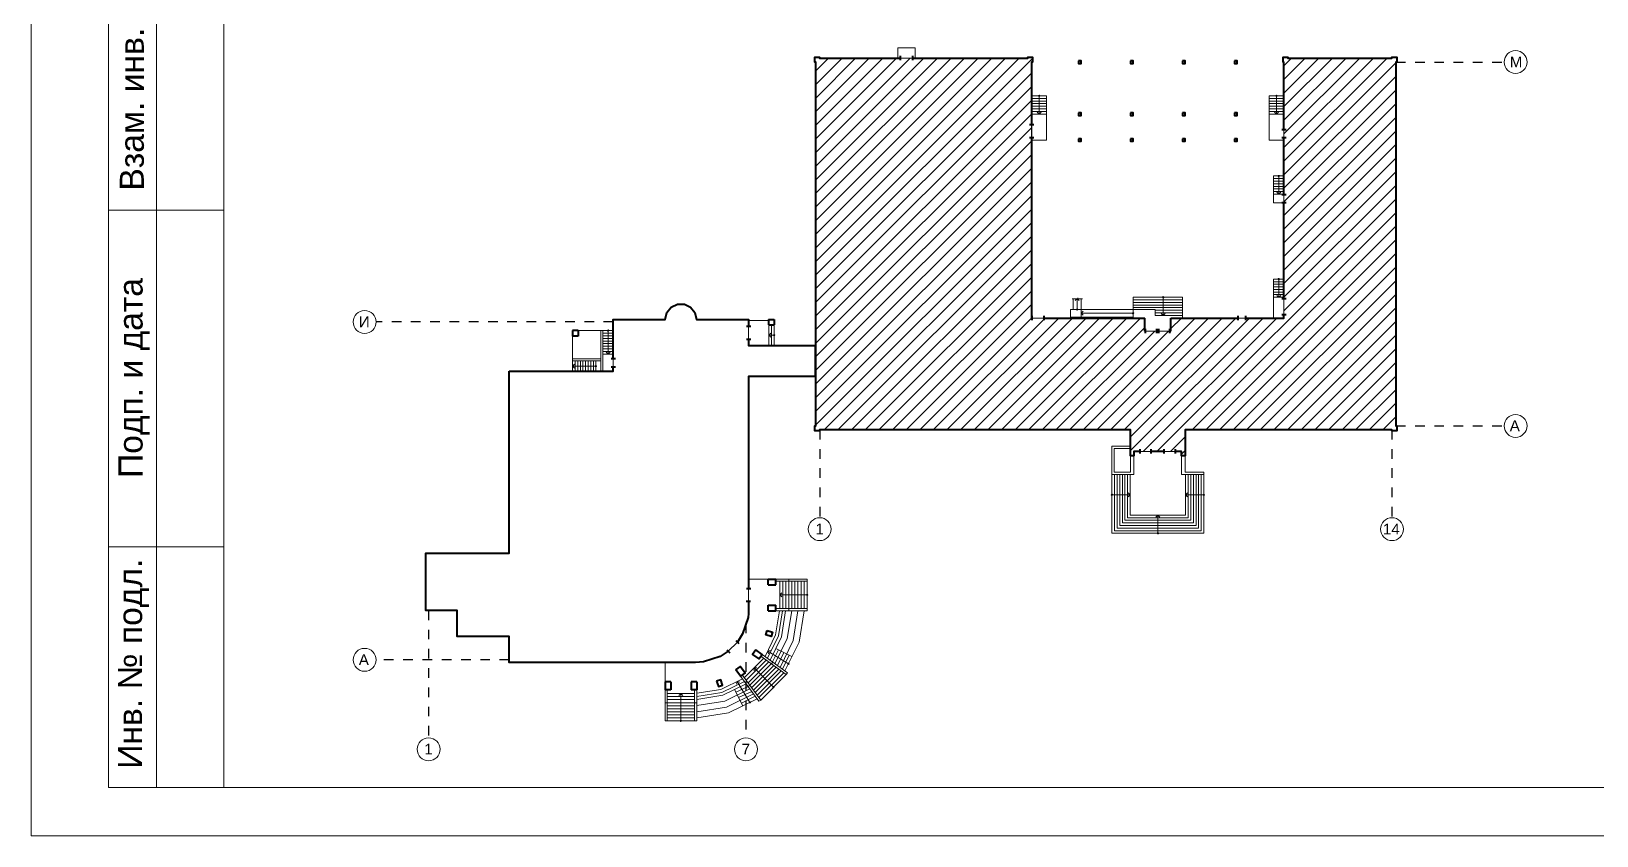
# Model space of a CAD drawing. Header units: metres. Extents: x -306 to 273, y -329 to 512.
# Drawn here: x 85.78 to 102.03, y 289.38 to 297.74 of the extents above; entities that cross this region are included whole.
import ezdxf
from ezdxf.enums import TextEntityAlignment as Align

# ---------------------------------------------------------------- set-up
doc = ezdxf.new("R2010")
doc.units = ezdxf.units.M
doc.header["$MEASUREMENT"] = 0
doc.linetypes.add('( Dashdot )', pattern=[1.001, 0.5, -0.25, 0.001, -0.25])
doc.layers.add('Level 50', color=7, linetype='Continuous', lineweight=0)
doc.layers.add('Level 63', color=7, linetype='Continuous', lineweight=0)
doc.styles.add('Style-Arial', font='arial.ttf')

# ---------------------------------------------------------------- blocks, each defined once
blk = doc.blocks.new('*U1662')
at = {"color": 7, "linetype": 'Continuous', "lineweight": 0, "flags": 128}
blk.add_lwpolyline([(42.05, 29.7), (42.05, -29.7), (-42.05, -29.7), (-42.05, 29.7), (42.05, 29.7)], close=True, dxfattribs=at)
at = {"layer": 'Level 50', "color": 7, "linetype": 'Continuous', "lineweight": 13}
for p, q in [((-40.05, 29.2), (-40.05, -29.2)), ((41.55, -29.2), (-41.25, -29.2))]:
    blk.add_line(p, q, dxfattribs=at)
at = {"layer": 'Level 63', "color": 7, "linetype": 'Continuous', "lineweight": 13}
for p, q in [((-40.75, -29.2), (-40.75, -20.7)), ((-41.25, -23.2), (-40.05, -23.2)), ((-41.25, -26.7), (-40.05, -26.7))]:
    blk.add_line(p, q, dxfattribs=at)
at = {"layer": 'Level 63', "color": 7, "linetype": 'Continuous', "lineweight": 13, "flags": 128}
blk.add_lwpolyline([(-41.25, -29.2), (-41.25, -20.7)], dxfattribs=at)
at = {"layer": 'Level 63', "color": 7, "linetype": 'Continuous', "lineweight": 0, "style": 'Style-Arial'}
for s, p in [('Взам. инв. №', (-41.007, -21.916)), ('Подп. и дата', (-41.02, -24.945)), ('Инв. № подл.', (-41.025, -27.913))]:
    blk.add_text(s, height=0.25002, rotation=90, dxfattribs=at).set_placement(p, align=Align.MIDDLE_CENTER)
blk = doc.blocks.new('*U1799')
at = {"color": 7, "linetype": 'Continuous', "lineweight": 0}
for p in [(-0.23, 0.11), (0.23, 0.11)]:
    blk.add_line(p, (0, -0.11), dxfattribs=at)
blk = doc.blocks.new('*U1800')
at = {"color": 7, "linetype": 'Continuous', "lineweight": 0}
for p in [(-0.23, 0.11), (0.23, 0.11)]:
    blk.add_line(p, (0, -0.11), dxfattribs=at)
blk = doc.blocks.new('*U1801')
at = {"color": 7, "linetype": 'Continuous', "lineweight": 0}
for p in [(-0.23, 0.11), (0.23, 0.11)]:
    blk.add_line(p, (0, -0.11), dxfattribs=at)
blk = doc.blocks.new('*U1802')
at = {"color": 7, "linetype": 'Continuous', "lineweight": 0}
for p in [(-0.23, 0.11), (0.23, 0.11)]:
    blk.add_line(p, (0, -0.11), dxfattribs=at)
blk = doc.blocks.new('*U1803')
at = {"color": 7, "linetype": 'Continuous', "lineweight": 0}
for p in [(-0.23, 0.11), (0.23, 0.11)]:
    blk.add_line(p, (0, -0.11), dxfattribs=at)
blk = doc.blocks.new('*U1804')
at = {"color": 7, "linetype": 'Continuous', "lineweight": 0}
for p in [(-0.23, 0.11), (0.23, 0.11)]:
    blk.add_line(p, (0, -0.11), dxfattribs=at)
blk = doc.blocks.new('*U1805')
at = {"color": 7, "linetype": 'Continuous', "lineweight": 0}
for p in [(-0.23, 0.11), (0.23, 0.11)]:
    blk.add_line(p, (0, -0.11), dxfattribs=at)
blk = doc.blocks.new('*U1806')
at = {"color": 7, "linetype": 'Continuous', "lineweight": 0}
for p in [(-0.23, 0.11), (0.23, 0.11)]:
    blk.add_line(p, (0, -0.11), dxfattribs=at)
blk = doc.blocks.new('*U1807')
at = {"color": 7, "linetype": 'Continuous', "lineweight": 0}
for p in [(-0.23, 0.11), (0.23, 0.11)]:
    blk.add_line(p, (0, -0.11), dxfattribs=at)
blk = doc.blocks.new('*U1808')
at = {"color": 7, "linetype": 'Continuous', "lineweight": 0}
for p in [(-0.23, 0.11), (0.23, 0.11)]:
    blk.add_line(p, (0, -0.11), dxfattribs=at)
blk = doc.blocks.new('*U1809')
at = {"color": 7, "linetype": 'Continuous', "lineweight": 0}
for p in [(-0.23, 0.11), (0.23, 0.11)]:
    blk.add_line(p, (0, -0.11), dxfattribs=at)
blk = doc.blocks.new('*U1810')
at = {"color": 7, "linetype": 'Continuous', "lineweight": 0}
for p in [(-0.23, 0.11), (0.23, 0.11)]:
    blk.add_line(p, (0, -0.11), dxfattribs=at)
blk = doc.blocks.new('*U1811')
at = {"color": 7, "linetype": 'Continuous', "lineweight": 0}
for p in [(-0.23, 0.11), (0.23, 0.11)]:
    blk.add_line(p, (0, -0.11), dxfattribs=at)
blk = doc.blocks.new('*U1812')
at = {"color": 7, "linetype": 'Continuous', "lineweight": 0}
for p in [(-0.23, 0.11), (0.23, 0.11)]:
    blk.add_line(p, (0, -0.11), dxfattribs=at)
blk = doc.blocks.new('*U1813')
at = {"color": 7, "linetype": 'Continuous', "lineweight": 0}
for p in [(-0.23, 0.11), (0.23, 0.11)]:
    blk.add_line(p, (0, -0.11), dxfattribs=at)
blk = doc.blocks.new('*U1814')
at = {"color": 7, "linetype": 'Continuous', "lineweight": 0}
for p in [(-0.23, 0.11), (0.23, 0.11)]:
    blk.add_line(p, (0, -0.11), dxfattribs=at)
blk = doc.blocks.new('*U1815')
at = {"color": 7, "linetype": 'Continuous', "lineweight": 0}
for p in [(-0.23, 0.11), (0.23, 0.11)]:
    blk.add_line(p, (0, -0.11), dxfattribs=at)
blk = doc.blocks.new('*U1816')
at = {"color": 7, "linetype": 'Continuous', "lineweight": 0}
for p in [(-0.23, 0.11), (0.23, 0.11)]:
    blk.add_line(p, (0, -0.11), dxfattribs=at)
blk = doc.blocks.new('*U1817')
at = {"color": 7, "linetype": 'Continuous', "lineweight": 40}
for p, q in [((-4.59, 40.2), (-4.59, 39.7)), ((-3.19, 40.2), (-3.19, 39.7)), ((10.31, 32.3), (10.81, 32.3)), ((10.31, 30.8), (10.81, 30.8)), ((39.41, 31.7), (39.91, 31.7)), ((39.41, 30.8), (39.91, 30.8)), ((39.41, 24.2), (39.91, 24.2)), ((39.41, 23.3), (39.91, 23.3)), ((39.41, 12.2), (39.91, 12.2)), ((-19.79, 9.8), (-19.79, 9.68)), ((-19.79, 9.8), (-19.14, 9.8)), ((-19.79, 9.68), (-19.79, 9.15)), ((-19.79, 9.15), (-19.14, 9.15)), ((-19.14, 9.8), (-19.14, 9.15)), ((10.61, 9.7), (10.61, 10.2)), ((12.01, 9.7), (12.01, 10.2)), ((23.61, 8.45), (23.61, 9.95)), ((26.61, 8.45), (26.61, 9.95)), ((34.37, 9.7), (34.37, 10.2)), ((35.26, 9.7), (35.26, 10.2)), ((39.41, 10.35), (39.91, 10.35)), ((-42.39, 8.5), (-42.39, 7.85)), ((-41.74, 8.5), (-42.39, 8.5)), ((-41.74, 7.85), (-42.39, 7.85)), ((-41.74, 8.5), (-41.74, 7.85)), ((-22.34, 9), (-21.84, 9)), ((-22.34, 7.5), (-21.84, 7.5)), ((23.61, 8.45), (23.71, 8.45)), ((23.71, 8.2), (23.71, 8.7)), ((25.01, 8.2), (25.01, 8.7)), ((25.01, 8.45), (25.21, 8.45)), ((25.21, 8.2), (25.21, 8.7)), ((26.51, 8.2), (26.51, 8.7)), ((26.51, 8.45), (26.61, 8.45)), ((-37.94, 5.3), (-37.44, 5.3)), ((-37.94, 4.3), (-37.44, 4.3)), ((23.06, -5.7), (23.06, -5.2)), ((24.36, -5.7), (24.36, -5.2)), ((25.86, -5.7), (25.86, -5.2)), ((27.16, -5.7), (27.16, -5.2)), ((-22.34, -21.25), (-21.84, -21.25)), ((-19.84, -20.18), (-18.94, -20.18)), ((-19.84, -20.83), (-19.84, -20.18)), ((-19.84, -20.83), (-18.94, -20.83)), ((-18.94, -20.83), (-18.94, -20.18)), ((-22.35, -22.75), (-21.85, -22.75)), ((-19.84, -23.18), (-18.94, -23.18)), ((-19.84, -23.83), (-19.84, -23.18)), ((-18.94, -23.83), (-18.94, -23.18)), ((-19.84, -23.83), (-18.94, -23.83)), ((-24.61, -28.34), (-24.26, -28.69)), ((-23.55, -27.28), (-23.2, -27.63)), ((-31.71, -32.05), (-31.71, -32.95)), ((-31.06, -32.05), (-31.71, -32.05)), ((-31.06, -32.05), (-31.06, -32.95)), ((-28.71, -32.05), (-28.71, -32.95)), ((-28.06, -32.05), (-28.71, -32.05)), ((-28.06, -32.05), (-28.06, -32.95)), ((-31.06, -32.95), (-31.71, -32.95)), ((-28.06, -32.95), (-28.71, -32.95))]:
    blk.add_line(p, q, dxfattribs=at)
at = {"color": 1, "linetype": '( Dashdot )', "ltscale": 0.09}
for p, q in [((52.56, 39.5), (65.05, 39.5)), ((-37.69, 9.5), (-65.05, 9.5)), ((-13.88, -2.95), (-13.88, -13.1)), ((52.12, -2.95), (52.12, -13.1)), ((52.56, -2.5), (65.05, -2.5)), ((-58.99, -23.8), (-58.99, -38.51)), ((-22.39, -25.32), (-22.39, -38.51)), ((-49.69, -29.5), (-65.05, -29.5))]:
    blk.add_line(p, q, dxfattribs=at)
at = {"color": 7, "linetype": 'Continuous', "lineweight": 0}
for p, q in [((12.26, 35.6), (10.56, 35.6)), ((12.26, 35.3), (10.56, 35.3)), ((12.26, 35), (10.56, 35)), ((12.26, 34.7), (10.56, 34.7)), ((12.26, 34.4), (10.56, 34.4)), ((11.41, 35.6), (11.41, 33.5)), ((12.26, 35.6), (12.26, 33.5)), ((39.66, 35.6), (37.96, 35.6)), ((37.96, 35.6), (37.96, 33.5)), ((39.66, 35.3), (37.96, 35.3)), ((39.66, 35), (37.96, 35)), ((39.66, 34.7), (37.96, 34.7)), ((39.66, 34.4), (37.96, 34.4)), ((38.81, 35.6), (38.81, 33.5)), ((12.26, 34.1), (10.56, 34.1)), ((12.26, 33.8), (10.56, 33.8)), ((12.26, 33.5), (10.56, 33.5)), ((12.26, 30.5), (12.26, 33.5)), ((39.66, 34.1), (37.96, 34.1)), ((39.66, 33.8), (37.96, 33.8)), ((37.96, 30.5), (37.96, 33.5)), ((37.96, 33.5), (39.66, 33.5)), ((10.56, 32.3), (10.56, 30.8)), ((39.66, 31.7), (39.66, 30.8)), ((39.66, 26.35), (38.46, 26.35)), ((38.46, 26.35), (38.46, 23.25)), ((39.66, 26.05), (38.46, 26.05)), ((39.66, 25.75), (38.46, 25.75)), ((39.66, 25.45), (38.46, 25.45)), ((39.06, 26.35), (39.06, 24.25)), ((39.66, 25.15), (38.46, 25.15)), ((39.66, 24.85), (38.46, 24.85)), ((39.66, 24.55), (38.46, 24.55)), ((39.66, 24.25), (38.46, 24.25)), ((39.66, 24.2), (39.66, 23.3)), ((39.66, 23.25), (38.46, 23.25)), ((38.46, 14.45), (38.46, 9.95)), ((39.66, 14.45), (38.46, 14.45)), ((39.06, 14.45), (39.06, 12.35)), ((39.66, 14.15), (38.46, 14.15)), ((39.66, 13.85), (38.46, 13.85)), ((39.66, 13.55), (38.46, 13.55)), ((39.66, 13.25), (38.46, 13.25)), ((39.66, 12.95), (38.46, 12.95)), ((39.66, 12.65), (38.46, 12.65)), ((15.81, 10.95), (15.81, 12.18)), ((22.26, 9.95), (22.26, 12.35)), ((22.26, 12.35), (27.96, 12.35)), ((22.26, 12.05), (27.96, 12.05)), ((22.26, 11.75), (27.96, 11.75)), ((22.26, 11.45), (27.96, 11.45)), ((22.26, 11.15), (27.96, 11.15)), ((24.81, 10.85), (27.96, 10.85)), ((25.74, 12.35), (25.74, 10.25)), ((27.96, 9.95), (27.96, 12.35)), ((39.66, 12.35), (38.46, 12.35)), ((39.66, 12.2), (39.66, 10.35)), ((-19.74, 9.15), (-19.74, 6.8)), ((-19.44, 9.15), (-19.44, 6.8)), ((-19.14, 9.15), (-19.14, 6.8)), ((10.61, 9.95), (12.01, 9.95)), ((22.26, 10.5), (16.26, 10.5)), ((24.81, 10.55), (27.96, 10.55)), ((24.81, 10.25), (27.96, 10.25)), ((34.37, 9.95), (35.26, 9.95)), ((-42.39, 7.85), (-42.39, 3.8)), ((-41.74, 8.5), (-39.14, 8.5)), ((-38.89, 8.5), (-37.69, 8.5)), ((-38.89, 8.2), (-37.69, 8.2)), ((-38.89, 7.9), (-37.69, 7.9)), ((-38.89, 7.6), (-37.69, 7.6)), ((-38.89, 7.3), (-37.69, 7.3)), ((-38.29, 8.5), (-38.29, 5.8)), ((-22.09, 7.5), (-22.09, 9)), ((-19.14, 7.97), (-19.74, 7.97)), ((23.71, 8.45), (25.01, 8.45)), ((25.21, 8.45), (26.51, 8.45)), ((-38.89, 7), (-37.69, 7)), ((-38.89, 6.7), (-37.69, 6.7)), ((-38.89, 6.4), (-37.69, 6.4)), ((-38.89, 6.1), (-37.69, 6.1)), ((-38.89, 5.8), (-37.69, 5.8)), ((-42.39, 5), (-42.39, 3.8)), ((-39.69, 4.4), (-42.39, 4.4)), ((-42.09, 5), (-42.09, 3.8)), ((-41.79, 5), (-41.79, 3.8)), ((-41.49, 5), (-41.49, 3.8)), ((-41.19, 5), (-41.19, 3.8)), ((-40.89, 5), (-40.89, 3.8)), ((-40.59, 5), (-40.59, 3.8)), ((-40.29, 5), (-40.29, 3.8)), ((-39.99, 5), (-39.99, 3.8)), ((-39.69, 5), (-39.69, 3.8)), ((-37.69, 5.3), (-37.69, 4.3)), ((19.82, -4.85), (19.82, -14.9)), ((19.82, -4.85), (21.96, -4.85)), ((20.07, -5.1), (21.96, -5.1)), ((20.07, -5.1), (20.07, -7.85)), ((21.96, -5.95), (21.96, -7.85)), ((22.36, -5.95), (22.36, -8.1)), ((23.06, -5.45), (24.36, -5.45)), ((24.56, -5.45), (25.66, -5.45)), ((25.86, -5.45), (27.16, -5.45)), ((27.86, -5.95), (27.86, -8.1)), ((28.26, -5.95), (28.26, -7.85)), ((19.82, -8.1), (22.36, -8.1)), ((20.07, -7.85), (21.96, -7.85)), ((21.92, -8.1), (21.92, -12.8)), ((27.86, -8.1), (30.42, -8.1)), ((28.26, -7.85), (30.41, -7.85)), ((28.32, -8.1), (28.32, -12.8)), ((30.42, -7.85), (30.42, -14.9)), ((19.82, -10.45), (21.92, -10.45)), ((30.42, -10.45), (28.32, -10.45)), ((21.92, -12.8), (28.32, -12.8)), ((25.12, -14.9), (25.12, -12.8)), ((19.82, -14.9), (30.42, -14.9)), ((-22.1, -22.75), (-22.09, -21.25)), ((-19.84, -20.18), (-22.09, -20.18)), ((-18.49, -20.43), (-18.49, -23.58)), ((-18.14, -20.43), (-18.14, -23.58)), ((-17.79, -20.43), (-17.79, -23.58)), ((-17.44, -20.43), (-17.44, -20.18)), ((-17.44, -20.43), (-17.44, -23.58)), ((-17.09, -20.43), (-17.09, -23.58)), ((-16.74, -20.43), (-16.74, -23.58)), ((-16.39, -20.43), (-16.39, -23.58)), ((-16.04, -20.43), (-16.04, -23.58)), ((-15.69, -20.43), (-15.69, -23.58)), ((-15.34, -20.43), (-15.34, -23.58)), ((-15.34, -22), (-18.49, -22)), ((-17.44, -23.83), (-17.44, -23.58)), ((-24.44, -28.51), (-23.38, -27.45)), ((-17.48, -29.96), (-19.88, -28.49)), ((-18.95, -28.18), (-17.08, -29.13)), ((-31.71, -32.05), (-31.71, -29.8)), ((-22.57, -31.56), (-20.33, -29.32)), ((-22.36, -31.85), (-20.04, -29.53)), ((-22.15, -32.14), (-19.75, -29.74)), ((-21.94, -32.42), (-19.47, -29.95)), ((-21.73, -32.71), (-19.18, -30.15)), ((-21.53, -33), (-18.89, -30.36)), ((-19.22, -32.67), (-21.45, -30.44)), ((-21.32, -33.28), (-18.61, -30.57)), ((-19.44, -29.96), (-19.3, -29.76)), ((-21.93, -34.41), (-23.4, -32.01)), ((-21.93, -32.44), (-22.13, -32.59)), ((-21.11, -33.57), (-18.32, -30.78)), ((-20.9, -33.86), (-18.03, -30.99)), ((-20.69, -34.14), (-17.75, -31.2)), ((-31.46, -33.4), (-28.31, -33.4)), ((-31.46, -33.75), (-28.31, -33.75)), ((-31.46, -34.1), (-28.31, -34.1)), ((-29.89, -36.55), (-29.89, -33.4)), ((-23.71, -32.94), (-22.76, -34.81)), ((-31.46, -34.45), (-31.71, -34.45)), ((-31.46, -34.45), (-28.31, -34.45)), ((-31.46, -34.8), (-28.31, -34.8)), ((-31.46, -35.15), (-28.31, -35.15)), ((-31.46, -35.5), (-28.31, -35.5)), ((-31.46, -35.85), (-28.31, -35.85)), ((-28.06, -34.45), (-28.31, -34.45)), ((-31.46, -36.2), (-28.31, -36.2)), ((-31.46, -36.55), (-28.31, -36.55))]:
    blk.add_line(p, q, dxfattribs=at)
at = {"color": 7, "linetype": 'Continuous', "lineweight": 40, "flags": 128}
for points in [[(23.06, -5.45), (22.36, -5.45), (22.36, -5.95), (21.96, -5.95), (21.96, -2.95), (-13.89, -2.95), (-13.89, -3.05), (-14.44, -3.05), (-14.44, -2.5), (-14.34, -2.5), (-14.34, 39.5), (-14.44, 39.5), (-14.44, 40.05), (-13.89, 40.05), (-13.89, 39.95), (-4.59, 39.95)], [(-3.19, 39.95), (10.11, 39.95), (10.11, 40.05), (10.66, 40.05), (10.66, 39.5), (10.56, 39.5), (10.56, 32.3)], [(39.66, 31.7), (39.66, 39.5), (39.56, 39.5), (39.56, 40.05), (40.11, 40.05), (40.11, 39.95), (52.11, 39.95), (52.11, 40.05), (52.66, 40.05), (52.66, 39.5), (52.56, 39.5), (52.56, -2.5), (52.66, -2.5), (52.66, -3.05), (52.11, -3.05), (52.11, -2.95), (28.26, -2.95), (28.26, -5.95), (27.86, -5.95), (27.86, -5.45), (27.16, -5.45)], [(10.56, 30.8), (10.56, 9.95), (10.61, 9.95)], [(39.66, 24.2), (39.66, 30.8)], [(39.66, 12.2), (39.66, 23.3)], [(-37.69, 5.3), (-37.69, 9.8), (-31.69, 9.8), (-31.51, 10.58), (-31.01, 11.21), (-30.29, 11.55), (-29.49, 11.55), (-28.77, 11.21), (-28.27, 10.58), (-28.09, 9.8), (-22.09, 9.8), (-22.09, 9)], [(12.01, 9.95), (23.61, 9.95)], [(26.61, 9.95), (34.37, 9.95)], [(35.26, 9.95), (39.66, 9.95), (39.66, 10.35)], [(-22.09, 7.5), (-22.09, 6.8), (-14.39, 6.8), (-14.39, 3.2), (-22.09, 3.2), (-22.09, -20.18), (-22.09, -21.25)], [(-24.44, -28.51), (-25.38, -29.12), (-27.28, -29.73), (-28.19, -29.8), (-49.69, -29.8), (-49.69, -26.8), (-55.69, -26.8), (-55.69, -23.8), (-59.29, -23.8), (-59.29, -17.2), (-49.69, -17.2), (-49.69, 3.8)], [(-49.69, 3.8), (-37.69, 3.8), (-37.69, 4.3)], [(25.86, -5.45), (24.36, -5.45)], [(-22.1, -22.75), (-22.1, -24.16), (-22.15, -24.61), (-22.77, -26.51), (-23.38, -27.45)]]:
    blk.add_lwpolyline(points, dxfattribs=at)
at = {"color": 7, "linetype": 'Continuous', "lineweight": 0, "flags": 128}
for points in [[(-4.89, 39.95), (-2.89, 39.95), (-2.89, 41.15), (-4.89, 41.15), (-4.89, 39.95)], [(16.26, 10.95), (16.26, 10.05), (15.06, 10.05), (15.06, 10.95), (16.26, 10.95)], [(22.26, 10.95), (22.26, 10.05), (16.26, 10.05), (16.26, 10.95), (22.26, 10.95)], [(-38.89, 3.8), (-38.89, 8.5), (-39.14, 8.5), (-39.14, 3.8), (-38.89, 3.8)], [(-18.94, -20.18), (-15.34, -20.18), (-15.34, -20.43), (-18.94, -20.43), (-18.94, -20.18)], [(-18.94, -23.58), (-15.34, -23.58), (-15.34, -23.83), (-18.94, -23.83), (-18.94, -23.58)], [(-20.51, -28.88), (-17.6, -30.99), (-17.75, -31.2), (-20.66, -29.08), (-20.51, -28.88)], [(-23.01, -31.38), (-20.9, -34.29), (-20.69, -34.14), (-22.81, -31.23), (-23.01, -31.38)], [(-31.71, -32.95), (-31.71, -36.55), (-31.46, -36.55), (-31.46, -32.95), (-31.71, -32.95)], [(-28.31, -32.95), (-28.31, -36.55), (-28.06, -36.55), (-28.06, -32.95), (-28.31, -32.95)]]:
    blk.add_lwpolyline(points, close=True, dxfattribs=at)
at = {"color": 7, "linetype": 'Continuous', "lineweight": 40, "flags": 128}
for points in [[(15.96, 39.65), (15.96, 39.35), (16.26, 39.35), (16.26, 39.65), (15.96, 39.65)], [(21.96, 39.65), (21.96, 39.35), (22.26, 39.35), (22.26, 39.65), (21.96, 39.65)], [(27.96, 39.65), (27.96, 39.35), (28.26, 39.35), (28.26, 39.65), (27.96, 39.65)], [(33.96, 39.65), (33.96, 39.35), (34.26, 39.35), (34.26, 39.65), (33.96, 39.65)], [(15.96, 33.65), (15.96, 33.35), (16.26, 33.35), (16.26, 33.65), (15.96, 33.65)], [(21.96, 33.65), (21.96, 33.35), (22.26, 33.35), (22.26, 33.65), (21.96, 33.65)], [(27.96, 33.65), (27.96, 33.35), (28.26, 33.35), (28.26, 33.65), (27.96, 33.65)], [(33.96, 33.65), (33.96, 33.35), (34.26, 33.35), (34.26, 33.65), (33.96, 33.65)], [(15.96, 30.65), (15.96, 30.35), (16.26, 30.35), (16.26, 30.65), (15.96, 30.65)], [(21.96, 30.65), (21.96, 30.35), (22.26, 30.35), (22.26, 30.65), (21.96, 30.65)], [(27.96, 30.65), (27.96, 30.35), (28.26, 30.35), (28.26, 30.65), (27.96, 30.65)], [(33.96, 30.65), (33.96, 30.35), (34.26, 30.35), (34.26, 30.65), (33.96, 30.65)], [(-19.93, -26.12), (-19.31, -26.32), (-19.47, -26.8), (-20.08, -26.6), (-19.93, -26.12)], [(-21.24, -28.35), (-21.62, -28.87), (-20.89, -29.4), (-20.51, -28.88), (-21.24, -28.35)], [(-23.54, -30.65), (-23.01, -30.27), (-22.49, -31), (-23.01, -31.38), (-23.54, -30.65)], [(-25.77, -31.96), (-25.57, -32.58), (-25.09, -32.42), (-25.29, -31.8), (-25.77, -31.96)]]:
    blk.add_lwpolyline(points, close=True, dxfattribs=at)
at = {"color": 7, "linetype": 'Continuous', "lineweight": 0, "flags": 128}
for points in [[(10.56, 30.5), (12.26, 30.5)], [(39.66, 30.5), (37.96, 30.5)], [(15.22, 12.18), (15.81, 12.18), (15.83, 12.06), (15.87, 12.3), (15.89, 12.18), (16.43, 12.18)], [(16.26, 12.18), (16.26, 10.95), (15.36, 10.95), (15.36, 12.18)], [(22.26, 10.95), (24.81, 10.95), (24.81, 10.25)], [(-22.09, 9.68), (-19.79, 9.68)], [(-39.14, 5), (-42.39, 5), (-42.39, 5.25), (-39.14, 5.25)], [(20.12, -8.1), (20.12, -14.6), (30.12, -14.6), (30.12, -8.1)], [(20.42, -8.1), (20.42, -14.3), (29.82, -14.3), (29.82, -8.1)], [(20.72, -8.1), (20.72, -14), (29.52, -14), (29.52, -8.1)], [(21.02, -8.1), (21.02, -13.7), (29.22, -13.7), (29.22, -8.1)], [(21.32, -8.1), (21.32, -13.4), (28.92, -13.4), (28.92, -8.1)], [(21.62, -8.1), (21.62, -13.1), (28.62, -13.1), (28.62, -8.1)], [(-18.53, -23.83), (-18.97, -26.62), (-20.19, -29.11)], [(-18.17, -23.83), (-18.63, -26.73), (-19.9, -29.32)], [(-17.82, -23.83), (-18.29, -26.83), (-19.61, -29.53)], [(-17.11, -23.83), (-17.62, -27.05), (-19.04, -29.95)], [(-16.4, -23.83), (-16.94, -27.26), (-18.46, -30.37)], [(-15.69, -23.83), (-16.27, -27.47), (-17.89, -30.78)], [(-18.64, -28.34), (-19.32, -29.74)], [(-18.01, -28.66), (-18.75, -30.16)], [(-17.39, -28.97), (-18.17, -30.58)], [(-28.06, -33.36), (-25.27, -32.92), (-22.78, -31.7)], [(-28.06, -33.72), (-25.16, -33.26), (-22.57, -31.99)], [(-28.06, -34.07), (-25.05, -33.6), (-22.36, -32.28)], [(-28.06, -34.78), (-24.84, -34.27), (-21.94, -32.85)], [(-28.06, -35.49), (-24.63, -34.95), (-21.52, -33.43)], [(-28.06, -36.2), (-24.42, -35.62), (-21.1, -34)], [(-23.55, -33.25), (-22.15, -32.57)], [(-23.23, -33.87), (-21.73, -33.14)], [(-22.92, -34.5), (-21.31, -33.71)]]:
    blk.add_lwpolyline(points, dxfattribs=at)
at = {"color": 7, "linetype": 'Continuous', "lineweight": 13}
for centre in [(66.37, 39.5), (-66.37, 9.5), (66.37, -2.5), (-13.88, -14.42), (52.12, -14.42), (-66.37, -29.5), (-58.99, -39.83), (-22.39, -39.83)]:
    blk.add_circle(centre, 1.32, dxfattribs=at)
at = {"color": 7, "linetype": 'Continuous', "lineweight": 0}
for centre in [(11.41, 35.6), (38.81, 35.6), (39.06, 26.35), (39.06, 14.45), (15.81, 10.95), (25.74, 12.35), (22.26, 10.5), (-38.29, 8.5), (-19.14, 7.97), (-39.69, 4.4), (19.82, -10.45), (30.42, -10.45), (25.12, -14.9), (-15.34, -22), (-17.48, -29.96), (-19.22, -32.67), (-21.93, -34.41), (-29.89, -36.55)]:
    blk.add_circle(centre, 0.0733, dxfattribs=at)
at = {"color": 7, "linetype": 'Continuous', "lineweight": 0, "extrusion": (0, 0, -1)}
for name, p in [('*U1799', (-11.41, 33.61)), ('*U1805', (-38.81, 33.61)), ('*U1804', (-39.06, 24.36)), ('*U1803', (-39.06, 12.46)), ('*U1802', (-25.74, 10.36))]:
    blk.add_blockref(name, p, dxfattribs=at)
for name, p, rotation in [('*U1801', (-15.81, 12.07), 180), ('*U1800', (-16.38, 10.5), 90.00000000000001), ('*U1808', (-21.8, -10.45), 270), ('*U1816', (18.37, -22), 89.9999999999988), ('*U1815', (19.78, -28.55), 121.424636737663)]:
    blk.add_blockref(name, p, dxfattribs=dict(at, rotation=rotation))
at = {"color": 7, "linetype": 'Continuous', "lineweight": 0}
for name, p, rotation in [('*U1811', (-19.62, 7.97), 270), ('*U1809', (-42.27, 4.4), 270), ('*U1807', (28.43, -10.45), 270), ('*U1806', (25.12, -12.92), 180), ('*U1814', (-21.37, -30.52), 225.0000000000007), ('*U1813', (-23.34, -32.1), 211.4246367376645), ('*U1812', (-29.89, -33.52), 180.0000000000003)]:
    blk.add_blockref(name, p, dxfattribs=dict(at, rotation=rotation))
blk.add_blockref('*U1810', (-38.29, 5.91), dxfattribs=at)
at = {"color": 7, "linetype": 'Continuous', "lineweight": 30, "style": 'Style-Arial'}
for s, p in [('М', (65.7, 40.14)), ('И', (-67.04, 10.14)), ('А', (65.7, -1.86)), ('1', (-14.38, -13.78)), ('14', (51.07, -13.78)), ('А', (-67.04, -28.86)), ('1', (-59.48, -39.18)), ('7', (-22.88, -39.18))]:
    blk.add_text(s, height=1.25, dxfattribs=at).set_placement(p, align=Align.TOP_LEFT)

msp = doc.modelspace()

# ---------------------------------------------------------------- hatches: boundary and pattern name
at = {"linetype": 'Continuous', "lineweight": 0}
h = msp.add_hatch(dxfattribs=at)
h.set_pattern_fill('HATCH', color=204, style=0, pattern_type=2)
h.set_pattern_definition([(45, (94.96078, 294.12296), (-0.0707107, 0.0707107), [])])
h.paths.add_polyline_path([(98.78256133, 296.23439969), (98.78256133, 296.20739969), (98.78256133, 296.18039969), (98.78256133, 296.15339969), (98.78256133, 296.12639969), (98.78256133, 296.09939969), (98.78256133, 296.07239969), (98.78256133, 296.04539969), (98.78256133, 296.04089969), (98.78256133, 295.95989969), (98.78256133, 295.95539969), (98.78256133, 295.16339969), (98.78256133, 295.13639969), (98.78256133, 295.10939969), (98.78256133, 295.08239969), (98.78256133, 295.05539969), (98.78256133, 295.02839969), (98.78256133, 295.00139969), (98.78256133, 294.97439969), (98.78256133, 294.96089969), (98.78256133, 294.79439969), (98.78256133, 294.75839969), (98.67456133, 294.75839969), (98.38662459, 294.75839969), (98.30584716, 294.75839969), (97.72956133, 294.75839969), (97.60806133, 294.75839969), (97.60806133, 294.62339969), (97.59906133, 294.62339969), (97.48206133, 294.62339969), (97.46406133, 294.62339969), (97.34706133, 294.62339969), (97.33806133, 294.62339969), (97.33806133, 294.75839969), (97.21656133, 294.75839969), (96.29406133, 294.75839969), (96.16806133, 294.75839969), (96.16356133, 294.75839969), (96.16356133, 296.60789969), (96.16356133, 296.63489969), (96.16356133, 296.76989969), (96.16356133, 296.87789969), (96.16356133, 296.90489969), (96.16356133, 296.93189969), (96.16356133, 296.95889969), (96.16356133, 296.98589969), (96.16356133, 297.01289969), (96.16356133, 297.03989969), (96.16356133, 297.06689969), (96.16356133, 297.41789969), (96.17256133, 297.41789969), (96.17256133, 297.46739969), (96.12306133, 297.46739969), (96.12306133, 297.45839969), (94.95306133, 297.45839969), (94.92606133, 297.45839969), (94.80006133, 297.45839969), (94.77306133, 297.45839969), (93.96306133, 297.45839969), (93.96306133, 297.46739969), (93.91356133, 297.46739969), (93.91356133, 297.41789969), (93.92256133, 297.41789969), (93.92256133, 293.63789969), (93.91356133, 293.63789969), (93.91356133, 293.58839969), (93.96306133, 293.58839969), (93.96320424, 293.59739969), (97.18956133, 293.59739969), (97.18956133, 293.42639969), (97.18956133, 293.40389969), (97.18956133, 293.32739969), (97.22556133, 293.32739969), (97.22556133, 293.37239969), (97.28856133, 293.37239969), (97.40556133, 293.37239969), (97.42356133, 293.37239969), (97.52256133, 293.37239969), (97.54056133, 293.37239969), (97.65756133, 293.37239969), (97.72056133, 293.37239969), (97.72056133, 293.32739969), (97.75656133, 293.32739969), (97.75656133, 293.59739969), (99.90320424, 293.59739969), (99.90320424, 293.58839969), (99.95256133, 293.58839969), (99.95256133, 293.63789969), (99.94356133, 293.63789969), (99.94356133, 297.41789969), (99.95256133, 297.41789969), (99.95256133, 297.46739969), (99.90306133, 297.46739969), (99.90306133, 297.45839969), (98.82306133, 297.45839969), (98.82306133, 297.46739969), (98.77356133, 297.46739969), (98.77356133, 297.41789969), (98.78256133, 297.41789969), (98.78256133, 297.06689969), (98.78256133, 297.03989969), (98.78256133, 297.01289969), (98.78256133, 296.98589969), (98.78256133, 296.95889969), (98.78256133, 296.93189969), (98.78256133, 296.90489969), (98.78256133, 296.87789969), (98.78256133, 296.71589969), (98.78256133, 296.63489969), (98.78256133, 296.60789969)])

# ---------------------------------------------------------------- linework, layer by layer
at = {"color": 204, "linetype": 'Continuous', "lineweight": 0, "flags": 128}
msp.add_lwpolyline([(98.78256133, 296.23439969), (98.78256133, 296.20739969), (98.78256133, 296.18039969), (98.78256133, 296.15339969), (98.78256133, 296.12639969), (98.78256133, 296.09939969), (98.78256133, 296.07239969), (98.78256133, 296.04539969), (98.78256133, 296.04089969), (98.78256133, 295.95989969), (98.78256133, 295.95539969), (98.78256133, 295.16339969), (98.78256133, 295.13639969), (98.78256133, 295.10939969), (98.78256133, 295.08239969), (98.78256133, 295.05539969), (98.78256133, 295.02839969), (98.78256133, 295.00139969), (98.78256133, 294.97439969), (98.78256133, 294.96089969), (98.78256133, 294.79439969), (98.78256133, 294.75839969), (98.67456133, 294.75839969), (98.38662459, 294.75839969), (98.30584716, 294.75839969), (97.72956133, 294.75839969), (97.60806133, 294.75839969), (97.60806133, 294.62339969), (97.59906133, 294.62339969), (97.48206133, 294.62339969), (97.46406133, 294.62339969), (97.34706133, 294.62339969), (97.33806133, 294.62339969), (97.33806133, 294.75839969), (97.21656133, 294.75839969), (96.29406133, 294.75839969), (96.16806133, 294.75839969), (96.16356133, 294.75839969), (96.16356133, 296.60789969), (96.16356133, 296.63489969), (96.16356133, 296.76989969), (96.16356133, 296.87789969), (96.16356133, 296.90489969), (96.16356133, 296.93189969), (96.16356133, 296.95889969), (96.16356133, 296.98589969), (96.16356133, 297.01289969), (96.16356133, 297.03989969), (96.16356133, 297.06689969), (96.16356133, 297.41789969), (96.17256133, 297.41789969), (96.17256133, 297.46739969), (96.12306133, 297.46739969), (96.12306133, 297.45839969), (94.95306133, 297.45839969), (94.92606133, 297.45839969), (94.80006133, 297.45839969), (94.77306133, 297.45839969), (93.96306133, 297.45839969), (93.96306133, 297.46739969), (93.91356133, 297.46739969), (93.91356133, 297.41789969), (93.92256133, 297.41789969), (93.92256133, 293.63789969), (93.91356133, 293.63789969), (93.91356133, 293.58839969), (93.96306133, 293.58839969), (93.96320424, 293.59739969), (97.18956133, 293.59739969), (97.18956133, 293.42639969), (97.18956133, 293.40389969), (97.18956133, 293.32739969), (97.22556133, 293.32739969), (97.22556133, 293.37239969), (97.28856133, 293.37239969), (97.40556133, 293.37239969), (97.42356133, 293.37239969), (97.52256133, 293.37239969), (97.54056133, 293.37239969), (97.65756133, 293.37239969), (97.72056133, 293.37239969), (97.72056133, 293.32739969), (97.75656133, 293.32739969), (97.75656133, 293.59739969), (99.90320424, 293.59739969), (99.90320424, 293.58839969), (99.95256133, 293.58839969), (99.95256133, 293.63789969), (99.94356133, 293.63789969), (99.94356133, 297.41789969), (99.95256133, 297.41789969), (99.95256133, 297.46739969), (99.90306133, 297.46739969), (99.90306133, 297.45839969), (98.82306133, 297.45839969), (98.82306133, 297.46739969), (98.77356133, 297.46739969), (98.77356133, 297.41789969), (98.78256133, 297.41789969), (98.78256133, 297.06689969), (98.78256133, 297.03989969), (98.78256133, 297.01289969), (98.78256133, 296.98589969), (98.78256133, 296.95889969), (98.78256133, 296.93189969), (98.78256133, 296.90489969), (98.78256133, 296.87789969), (98.78256133, 296.71589969), (98.78256133, 296.63489969), (98.78256133, 296.60789969), (98.78256133, 296.23439969)], close=True, dxfattribs=at)

# ---------------------------------------------------------------- block references
at = {"color": 7, "linetype": 'Continuous', "lineweight": 0, "xscale": 0.09000000000000001, "yscale": 0.09000000000000001, "zscale": 0.09000000000000001}
msp.add_blockref('*U1817', (95.21280296, 293.86310637), dxfattribs=at)
at = {"layer": 'Level 50', "color": 7, "linetype": 'Continuous', "lineweight": 13}
msp.add_blockref('*U1662', (127.82986233, 319.08055446), dxfattribs=at)

doc.saveas('drawing.dxf')
